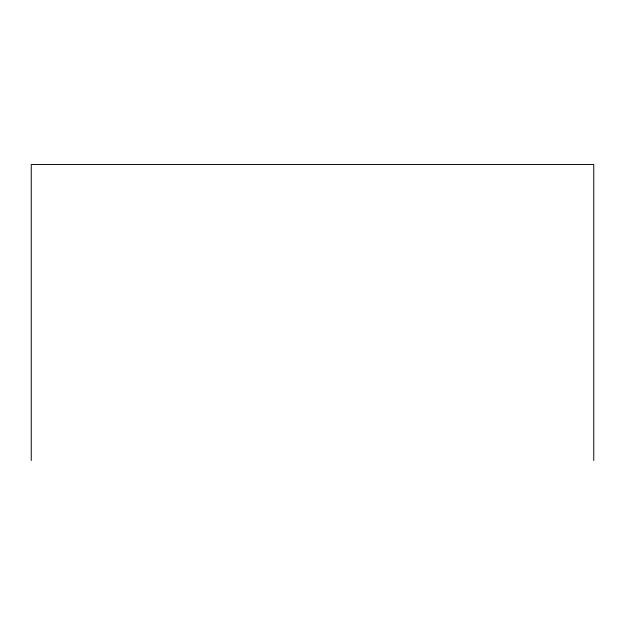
<?xml version="1.0" encoding="UTF-8"?>
<svg xmlns="http://www.w3.org/2000/svg" width="625" height="625" viewBox="0 0 625 625"><rect width="100%" height="100%" fill="white"/><g stroke="black" fill="none" stroke-linecap="round" stroke-linejoin="round"><path stroke-width="0.94" d="M593.75 460.469L593.75 164.531L31.25 164.531L31.25 460.469"/></g></svg>
